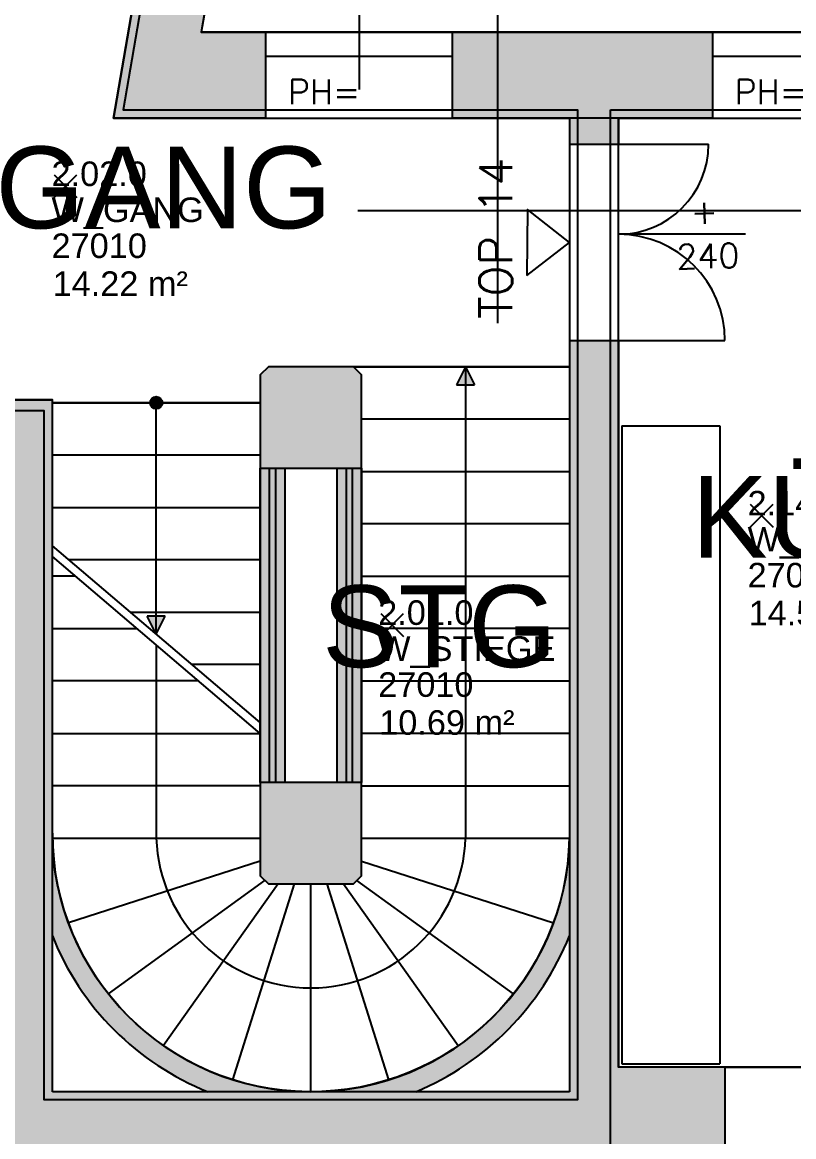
# Model space of a CAD drawing. Extents: x -2660 to 1655, y -1849 to 1203.
# Drawn here: x -253 to 218, y -809 to -128 of the extents above; entities that cross this region are included whole.
import ezdxf
from ezdxf.enums import TextEntityAlignment as Align

# ---------------------------------------------------------------- set-up
doc = ezdxf.new("R2010")
doc.units = 0
doc.header["$LTSCALE"] = 120
doc.header["$MEASUREMENT"] = 0
doc.header["$PDMODE"] = 3
doc.header["$PDSIZE"] = 7
doc.layers.get('0').update_dxf_attribs({"linetype": 'CONTINUOUS'})
for name, color, linetype in [('Added', 3, 'CONTINUOUS'), ('ARC-Fenster', 5, 'CONTINUOUS'), ('ARC-Fenster-nv', 5, 'CONTINUOUS'), ('ARC-Tueren', 5, 'CONTINUOUS'), ('ARC-Tueren-nv', 5, 'CONTINUOUS'), ('BE-T-RNBVBF', 7, 'CONTINUOUS'), ('Deleted', 1, 'CONTINUOUS')]:
    doc.layers.add(name, color=color, linetype=linetype)
doc.styles.add('MOE', font='arial.ttf')
doc.styles.add('RNB', font='arial.ttf', dxfattribs={"width": 0.8})
doc.styles.get("Standard").update_dxf_attribs({"font": 'simplex.shx'})

# ---------------------------------------------------------------- blocks, each defined once
blk = doc.blocks.new('*U42')
at = {"layer": 'ARC-Fenster'}
for p, q in [((-57, -55.16), (57, -55.16)), ((-57, -70.16), (57, -70.16))]:
    blk.add_line(p, q, dxfattribs=at)
at = {"layer": 'ARC-Fenster-nv'}
blk.add_line((0, -136.08), (0, -35.16), dxfattribs=at)
blk.add_text('PH=', height=15, rotation=180, dxfattribs=at).set_placement((43.6, -26.21))
at = {"layer": 'ARC-Fenster-nv', "flags": 1}
for tag, p in [('FLAECHE', (-127.97, 69.14)), ('MATERIAL', (-127.97, 60.82)), ('TIEFE', (-127.97, 52.51)), ('FENSTERTYP', (-127.97, 44.17)), ('AUSSENJALOUSIE', (-127.97, 35.77)), ('ANTRIEB', (-127.97, 27.43)), ('G-WERT', (-127.97, 19.1)), ('FARBE', (-127.97, 10.77)), ('BEMERKUNG', (-127.97, 2.43)), ('DB_ID', (-127.97, -5.9)), ('ANLAGENGRUPPE', (-127.97, -12.72))]:
    blk.add_attdef(tag, p, '', height=5, dxfattribs=at)
at = {"layer": 'ARC-Fenster-nv'}
blk.add_attdef('PH', text='', height=15, rotation=180, dxfattribs=at).set_placement((-4.43, -41.02), align=Align.TOP_LEFT)
blk.add_attdef('HOEHE', (-21.08, -102.13), '', height=15, rotation=270, dxfattribs=at)
at = {"layer": 'ARC-Fenster-nv', "flags": 2}
blk.add_attdef('BREITE1', (6, -102.4), '', height=15, rotation=270, dxfattribs=at)
blk = doc.blocks.new('*U46')
for points in [[(5.46, 130.29), (0, 141.38), (-5.46, 130.29)], [(3.75, 0, 1), (-3.75, 0, 1)]]:
    blk.add_hatch(color=7).paths.add_polyline_path(points)
at = {"color": 7}
for p, q in [((0, 141.38), (-5.46, 130.29)), ((0, 141.38), (0, 0)), ((0, 141.38), (5.46, 130.29)), ((-5.46, 130.29), (5.46, 130.29))]:
    blk.add_line(p, q, dxfattribs=at)
blk.add_circle((0, 0), 3.75, dxfattribs=at)
blk = doc.blocks.new('*U48')
blk.add_hatch(color=7).paths.add_polyline_path([(5.46, 276.91), (0, 288), (-5.46, 276.91)])
at = {"color": 7}
for p, q in [((0, 288), (-5.46, 276.91)), ((0, 288), (0, 0)), ((0, 288), (5.46, 276.91)), ((-5.46, 276.91), (5.46, 276.91))]:
    blk.add_line(p, q, dxfattribs=at)
blk = doc.blocks.new('*U88')
at = {"layer": 'ARC-Tueren'}
for p, q in [((-65, 79.51), (-65, 14.51)), ((55, 79.51), (55, 24.51))]:
    blk.add_line(p, q, dxfattribs=at)
for centre, radius, start, end in [((-65, 79.51), 65, 270, 0), ((55, 79.51), 55, 180, 270)]:
    blk.add_arc(centre, radius, start, end, dxfattribs=at)
at = {"layer": 'ARC-Tueren-nv'}
blk.add_line((0, 1.91), (0, 79.51), dxfattribs=at)
at = {"layer": 'ARC-Tueren-nv', "insert": (21.06, 35.57), "char_height": 15, "width": 48.8163, "attachment_point": 1, "rotation": 271.36615}
blk.add_mtext('+', dxfattribs=at)
at = {"layer": 'ARC-Tueren-nv', "flags": 1}
for tag, p in [('TUERTYP', (-99.12, 148.05)), ('FLAECHE', (-99.12, 139.48)), ('DORNMASS', (-99.12, 130.9)), ('ANSCHLAGTYP', (-99.12, 122.33)), ('MATERIAL', (-99.12, 113.76)), ('FARBE', (-99.12, 105.19))]:
    blk.add_attdef(tag, p, '', height=5, dxfattribs=at)
at = {"layer": 'ARC-Tueren-nv'}
for tag, p in [('BEMERKUNG', (-0.88, 112.34)), ('BRANDSCHUTZ-KL', (-0.36, 96.42)), ('TUER-NR', (0.01, 79.57))]:
    blk.add_attdef(tag, text='', height=12.5, dxfattribs=at).set_placement(p, align=Align.CENTER)
at = {"layer": 'ARC-Tueren-nv', "flags": 2}
for tag, p in [('BREITE1', (5.86, 62.22)), ('BREITE2', (6.36, 24.35))]:
    blk.add_attdef(tag, p, '', height=15, rotation=271.36615, dxfattribs=at)
at = {"layer": 'ARC-Tueren-nv'}
blk.add_attdef('HOEHE', (-21.29, 44.03), '', height=15, rotation=271.36615, dxfattribs=at)
blk = doc.blocks.new('*U100')
for p, q in [((0, 0), (0, 60)), ((0, 60), (390, 60)), ((390, 0), (390, 60)), ((0, 0), (390, 0))]:
    blk.add_line(p, q)
at = {"style": 'MOE', "flags": 1}
for tag, height, p in [('HERSTELLER', 5, (31.2, 39.99)), ('BEMERKUNG', 5, (31.2, 14.28)), ('BEZEICHNUNG', 12.5, (33.82, -18.16))]:
    blk.add_attdef(tag, text='', height=height, dxfattribs=at).set_placement(p, align=Align.CENTER)
at = {"style": 'MOE', "flags": 3}
for tag, p in [('LAENGE1', (7.74, 31.31)), ('BREITE1', (7.71, 23.49))]:
    blk.add_attdef(tag, p, '', height=5, dxfattribs=at)
blk = doc.blocks.new('RNB-VBF')
at = {"layer": 'Added'}
blk.add_point((0, 0), dxfattribs=at)
at = {"layer": 'Deleted'}
blk.add_point((0, 0), dxfattribs=at)
at = {"layer": 'Added', "style": 'RNB'}
for tag, p in [('RAUM_NUMMER', (-8.55, 0.08)), ('RAUM_BEZEICHNUNG', (-8.55, -21.92)), ('RAUM_NUMMER_OE', (-8.55, -43.89)), ('FLAECHE', (-7.92, -67.07))]:
    blk.add_attdef(tag, p, '', height=15, dxfattribs=at)
for tag, p, height, flags in [('BELEGUNG_MAX', (72.45, -52.77), 2.5, 9), ('BELEGUNG_AUS_MOEBLIERUNGSPLAN', (72.45, -56.93), 2.5, 9), ('ID', (72.45, -61.1), 2.5, 9), ('BEMERKUNG', (72.45, -69.43), 2.5, 9), ('ID_RNB', (72.45, -65.27), 2.5, 9), ('RAUM_NUMMER_PLATZHALTER', (-9.19, -89.28), 15, 1), ('RAUM_HOEHE', (72.45, -73.43), 2.5, 9), ('RAUM_FUNKTION', (72.45, -77.43), 2.5, 9), ('RAUM_AUFBAU', (72.45, -81.43), 2.5, 9), ('RAUM_MIETEINHEIT', (72.45, -85.43), 2.5, 9), ('BODENBELAG_AUS_PLAN', (-9.19, -111.26), 15, 1)]:
    blk.add_attdef(tag, p, '', height=height, dxfattribs=dict(at, flags=flags))
at = {"layer": 'Deleted', "style": 'RNB'}
for tag, p in [('RAUM_NUMMER', (-8.55, 0.08)), ('RAUM_BEZEICHNUNG', (-8.55, -21.92)), ('RAUM_NUMMER_OE', (-8.55, -43.89)), ('FLAECHE', (-7.92, -67.07))]:
    blk.add_attdef(tag, p, '', height=15, dxfattribs=at)
for tag, p, height, flags in [('BELEGUNG_MAX', (72.45, -52.77), 2.5, 9), ('BELEGUNG_AUS_MOEBLIERUNGSPLAN', (72.45, -56.93), 2.5, 9), ('ID', (72.45, -61.1), 2.5, 9), ('BEMERKUNG', (72.45, -69.43), 2.5, 9), ('ID_RNB', (72.45, -65.27), 2.5, 9), ('RAUM_NUMMER_PLATZHALTER', (-9.19, -89.28), 15, 1), ('RAUM_HOEHE', (72.45, -73.43), 2.5, 9), ('RAUM_FUNKTION', (72.45, -77.43), 2.5, 9), ('RAUM_AUFBAU', (72.45, -81.43), 2.5, 9), ('RAUM_MIETEINHEIT', (72.45, -85.43), 2.5, 9), ('BODENBELAG_AUS_PLAN', (-9.19, -111.26), 15, 1)]:
    blk.add_attdef(tag, p, '', height=height, dxfattribs=dict(at, flags=flags))
blk = doc.blocks.new('RNB-BSP')
at = {"layer": 'Added'}
blk.add_point((0, 0), dxfattribs=at)
at = {"layer": 'Deleted'}
blk.add_point((0, 0), dxfattribs=at)
at = {"layer": 'Added', "style": 'RNB'}
for tag, p in [('RAUM_NUMMER', (-4.281, 3.924)), ('RAUM_BEZEICHNUNG', (-4.281, -2.576))]:
    blk.add_attdef(tag, p, '', height=5, dxfattribs=at)
at = {"layer": 'Deleted', "style": 'RNB'}
for tag, p in [('RAUM_NUMMER', (-4.281, 3.924)), ('RAUM_BEZEICHNUNG', (-4.281, -2.576))]:
    blk.add_attdef(tag, p, '', height=5, dxfattribs=at)

msp = doc.modelspace()

# ---------------------------------------------------------------- hatches: boundary and pattern name
at = {"layer": 'Added'}
h = msp.add_hatch(color=256, dxfattribs=at)
h.dxf.hatch_style = 1
h.paths.add_polyline_path([(9.89, -134.06), (9.89, -186.56), (168.89, -186.56), (168.89, -134.06)])
h.paths.add_polyline_path([(-143.61, -134.06), (-137, -95.72), (-180.36, -88.25), (-197.3, -186.56), (-104.11, -186.56), (-104.11, -134.06)])
h = msp.add_hatch(color=256, dxfattribs=at)
h.dxf.hatch_style = 1
h.paths.add_polyline_path([(81.39, -202.56), (111.39, -202.56), (111.39, -186.56), (81.39, -186.56)])
h = msp.add_hatch(color=256, dxfattribs=at)
h.dxf.hatch_style = 1
h.paths.add_polyline_path([(176.39, -831.56), (176.39, -766.56), (111.39, -766.56), (111.39, -322.56), (81.39, -322.56), (81.39, -781.56), (-234.61, -781.56), (-234.61, -358.82), (-285.74, -358.82), (-285.74, -388.82), (-264.61, -388.82), (-264.61, -764.06), (-323.61, -764.06), (-323.61, -831.56), (-264.61, -831.56)])
h = msp.add_hatch(color=256, dxfattribs=at)
h.paths.add_polyline_path([(-45.61, -343.56), (-50.61, -338.56), (-102.61, -338.56), (-107.61, -343.56), (-107.61, -400.56), (-45.61, -400.56)])
h.paths.add_polyline_path([(-45.61, -592.56), (-107.61, -592.56), (-107.61, -649.56), (-102.61, -654.56), (-50.61, -654.56), (-45.61, -649.56)])
for points in [[(-107.61, -400.56), (-92.61, -400.56), (-92.61, -592.56), (-107.61, -592.56)], [(-139.34, -781.56), (-76.61, -781.56, -0.414214), (-234.61, -623.56), (-234.61, -686.29, 0.206574)], [(81.39, -686.29), (81.39, -626.56, -0.40861), (-76.12, -781.56), (-12.43, -781.56, 0.201347)]]:
    msp.add_hatch(color=256, dxfattribs=at).paths.add_polyline_path(points)
h = msp.add_hatch(color=256, dxfattribs=at)
h.paths.add_polyline_path([(-55.11, -400.56), (-60.61, -400.56), (-60.61, -592.56), (-55.11, -592.56)])
h.paths.add_polyline_path([(-51.11, -400.56), (-55.11, -400.56), (-55.11, -592.56), (-51.11, -592.56)])
h.paths.add_polyline_path([(-45.61, -400.56), (-51.11, -400.56), (-51.11, -592.56), (-45.61, -592.56)])

# ---------------------------------------------------------------- linework, layer by layer
for p, q in [((-197.3, -186.56), (-180.36, -88.25)), ((-137, -95.72), (-143.61, -134.06)), ((-104.11, -134.06), (-143.61, -134.06)), ((-104.11, -186.56), (-104.11, -134.06)), ((168.89, -134.06), (9.89, -134.06)), ((9.89, -186.56), (9.89, -134.06)), ((168.89, -134.06), (168.89, -186.56)), ((-104.11, -186.56), (-197.3, -186.56)), ((-104.11, -186.56), (9.89, -186.56)), ((168.89, -186.56), (9.89, -186.56)), ((81.39, -186.56), (81.39, -202.56)), ((111.39, -186.56), (111.39, -202.56)), ((168.89, -186.56), (282.89, -186.56)), ((81.39, -202.56), (111.39, -202.56)), ((81.39, -202.56), (81.39, -322.56)), ((111.39, -322.56), (111.39, -202.56)), ((81.39, -322.56), (111.39, -322.56)), ((81.39, -322.56), (81.39, -781.56)), ((111.39, -322.56), (111.39, -766.56)), ((-102.61, -338.56), (-107.61, -343.56)), ((-50.61, -338.56), (-102.61, -338.56)), ((-45.61, -343.56), (-50.61, -338.56)), ((-50.61, -338.56), (81.39, -338.56)), ((-107.61, -343.56), (-107.61, -400.56)), ((-45.61, -400.56), (-45.61, -343.56)), ((-285.74, -358.82), (-234.61, -358.82)), ((-234.61, -781.56), (-234.61, -358.82)), ((-234.61, -360.56), (-107.61, -360.56)), ((81.39, -370.56), (-45.61, -370.56)), ((-107.61, -392.56), (-234.61, -392.56)), ((-107.61, -400.56), (-45.61, -400.56)), ((-107.61, -592.56), (-107.61, -400.56)), ((-102.11, -400.56), (-102.11, -592.56)), ((-98.11, -592.56), (-98.11, -400.56)), ((-92.61, -400.56), (-92.61, -592.56)), ((-60.61, -592.56), (-60.61, -400.56)), ((-55.11, -400.56), (-55.11, -592.56)), ((-51.11, -592.56), (-51.11, -400.56)), ((-45.61, -400.56), (-45.61, -592.56)), ((-45.61, -402.56), (81.39, -402.56)), ((-234.61, -424.56), (-107.61, -424.56)), ((81.39, -434.56), (-45.61, -434.56)), ((-107.61, -555.99), (-234.61, -447.89)), ((-107.61, -562.56), (-234.61, -454.45)), ((-107.61, -456.56), (-224.42, -456.56)), ((-220.39, -466.56), (-234.61, -466.56)), ((-45.61, -466.56), (81.39, -466.56)), ((-186.83, -488.56), (-107.61, -488.56)), ((-234.61, -498.56), (-182.79, -498.56)), ((81.39, -498.56), (-45.61, -498.56)), ((-171.11, -508.5), (-171.11, -626.56)), ((-107.61, -520.56), (-149.23, -520.56)), ((-145.2, -530.56), (-234.61, -530.56)), ((-45.61, -530.56), (81.39, -530.56)), ((-234.61, -562.56), (-107.61, -562.56)), ((81.39, -562.56), (-45.61, -562.56)), ((-107.61, -594.56), (-234.61, -594.56)), ((-45.61, -592.56), (-107.61, -592.56)), ((-107.61, -592.56), (-107.61, -649.56)), ((-45.61, -649.56), (-45.61, -592.56)), ((-45.61, -594.56), (81.39, -594.56)), ((-234.61, -626.56), (-107.61, -626.56)), ((-45.61, -626.56), (81.39, -626.56)), ((-107.61, -640.56), (-224.79, -678.39)), ((-45.61, -640.56), (71.58, -678.39)), ((-200.38, -721.76), (-104.71, -652.46)), ((-107.61, -649.56), (-102.61, -654.56)), ((-45.61, -649.56), (-50.61, -654.56)), ((47.17, -721.76), (-48.5, -652.46)), ((-96.61, -654.56), (-166.65, -753.39)), ((-124.29, -774.19), (-86.61, -654.56)), ((-102.61, -654.56), (-50.61, -654.56)), ((-76.61, -781.56), (-76.61, -654.56)), ((-28.93, -774.19), (-66.61, -654.56)), ((-56.61, -654.56), (13.43, -753.39)), ((176.39, -766.56), (111.39, -766.56)), ((176.39, -766.56), (296.39, -766.56)), ((176.39, -766.56), (176.39, -831.56)), ((81.39, -781.56), (-234.61, -781.56))]:
    msp.add_line(p, q, dxfattribs=at)
for points in [[(-1316.94, 830.07), (-16.11, 605.94), (-143.61, -134.06), (673.89, -134.06), (673.89, -1459.06), (-924.89, -1459.06), (-924.89, -1474.86), (-1582.64, -1474.86), (-1699.54, -1297.49), (-1595.09, -691.27), (-1579.52, -693.95)], [(-433.12, -365.56), (-345.98, 140.19), (-141.98, 105.04), (-191.36, -181.56), (86.39, -181.56), (86.39, -786.56), (-239.61, -786.56), (-239.61, -365.56), (-433.12, -365.56)], [(-341.9, 134.42), (-147.76, 100.97), (-197.3, -186.56), (81.39, -186.56), (81.39, -338.56), (-102.61, -338.56), (-107.61, -343.56), (-107.61, -360.56), (-234.61, -360.56), (-234.61, -358.82), (-426.88, -358.82)], [(106.39, -181.56), (646.39, -181.56), (646.39, -1416.56), (-126.11, -1416.56), (-126.11, -826.56), (106.39, -826.56)], [(111.39, -186.56), (361.39, -186.56), (361.39, -766.56), (111.39, -766.56)], [(55.29, -282.72), (81.39, -262.56), (81.39, -262.56), (55.71, -242.39)]]:
    msp.add_lwpolyline(points, close=True, dxfattribs=at)
msp.add_lwpolyline([(-234.61, -623.56), (-234.61, -360.56), (-107.61, -360.56), (-107.61, -649.56), (-102.61, -654.56), (-50.61, -654.56), (-45.61, -649.56), (-45.61, -343.56), (-50.61, -338.56), (81.39, -338.56), (81.39, -626.56, -0.990466)], format="xyb", close=True, dxfattribs=at)
for centre, radius, start, end in [((-76.61, -623.56), 158, 180, 270), ((-76.61, -623.56), 94.55, 181.8183, 358.1817), ((-76.36, -623.77), 157.78, 269.91249, 358.98923), ((-76.61, -623.56), 170, 201.6567, 248.3433), ((-79, -622.16), 172.74, 292.66868, 338.2051)]:
    msp.add_arc(centre, radius, start, end, dxfattribs=at)
at = {"layer": 'Deleted'}
for p, q in [((37.37, 744), (37.37, -312)), ((-47.89, -243), (1566.19, -243))]:
    msp.add_line(p, q, dxfattribs=at)

# ---------------------------------------------------------------- block references
at = {"layer": 'Added'}
for name, p, rotation in [('*U42', (-47.11, -204.21), 180), ('*U42', (225.89, -204.21), 180), ('*U46', (-171.11, -360.56), 180), ('*U100', (113.39, -374.56), 270)]:
    msp.add_blockref(name, p, dxfattribs=dict(at, rotation=rotation))
ref = msp.add_blockref('RNB-BSP', (-226.55, -228.19), dxfattribs=dict(at, xscale=10, yscale=10, zscale=10))
ref.add_attrib('RAUM_BEZEICHNUNG', 'GANG', (-269.36, -253.96), dxfattribs={"layer": '0', "height": 50, "style": 'RNB'})
ref = msp.add_blockref('*U88', (190.91, -257.56), dxfattribs=dict(at, rotation=90.00000000000001))
ref.add_attrib('HOEHE', '240', (146.88, -278.85), dxfattribs={"layer": 'ARC-Tueren-nv', "height": 15, "rotation": 1.36615})
ref = msp.add_blockref('RNB-VBF', (-226.55, -228.2), dxfattribs=at)
ref.add_attrib('RAUM_NUMMER', '2.02.0', (-235.1, -228.11), dxfattribs={"layer": 'BE-T-RNBVBF', "height": 15, "style": 'RNB'})
ref.add_attrib('RAUM_BEZEICHNUNG', 'W_GANG', (-235.1, -250.11), dxfattribs={"layer": 'BE-T-RNBVBF', "height": 15, "style": 'RNB'})
ref.add_attrib('RAUM_NUMMER_OE', '27010', (-235.1, -272.09), dxfattribs={"layer": 'BE-T-RNBVBF', "height": 15, "style": 'RNB'})
ref.add_attrib('FLAECHE', '14.22 m²', (-234.47, -295.27), dxfattribs={"layer": 'BE-T-RNBVBF', "height": 15, "style": 'RNB'})
msp.add_blockref('*U48', (17.89, -626.56), dxfattribs=at)
ref = msp.add_blockref('RNB-BSP', (198.81, -429.5), dxfattribs=dict(at, xscale=10, yscale=10, zscale=10))
ref.add_attrib('RAUM_BEZEICHNUNG', 'KÜ', (155.99, -455.26), dxfattribs={"layer": '0', "height": 50, "style": 'RNB'})
ref = msp.add_blockref('RNB-VBF', (198.81, -429.5), dxfattribs=at)
ref.add_attrib('RAUM_NUMMER', '2.14.0', (190.25, -429.41), dxfattribs={"layer": 'BE-T-RNBVBF', "height": 15, "style": 'RNB'})
ref.add_attrib('RAUM_BEZEICHNUNG', 'W_KÜCHE', (190.25, -451.41), dxfattribs={"layer": 'BE-T-RNBVBF', "height": 15, "style": 'RNB'})
ref.add_attrib('RAUM_NUMMER_OE', '27014', (190.25, -473.39), dxfattribs={"layer": 'BE-T-RNBVBF', "height": 15, "style": 'RNB'})
ref.add_attrib('FLAECHE', '14.50 m²', (190.89, -496.57), dxfattribs={"layer": 'BE-T-RNBVBF', "height": 15, "style": 'RNB'})
ref = msp.add_blockref('RNB-BSP', (-26.94, -496.35), dxfattribs=dict(at, xscale=10, yscale=10, zscale=10))
ref.add_attrib('RAUM_BEZEICHNUNG', 'STG', (-69.76, -522.12), dxfattribs={"layer": '0', "height": 50, "style": 'RNB'})
ref = msp.add_blockref('RNB-VBF', (-26.94, -496.35), dxfattribs=at)
ref.add_attrib('RAUM_NUMMER', '2.01.0', (-35.5, -496.27), dxfattribs={"layer": 'BE-T-RNBVBF', "height": 15, "style": 'RNB'})
ref.add_attrib('RAUM_BEZEICHNUNG', 'W_STIEGE', (-35.5, -518.27), dxfattribs={"layer": 'BE-T-RNBVBF', "height": 15, "style": 'RNB'})
ref.add_attrib('RAUM_NUMMER_OE', '27010', (-35.5, -540.25), dxfattribs={"layer": 'BE-T-RNBVBF', "height": 15, "style": 'RNB'})
ref.add_attrib('FLAECHE', '10.69 m²', (-34.86, -563.42), dxfattribs={"layer": 'BE-T-RNBVBF', "height": 15, "style": 'RNB'})

# ---------------------------------------------------------------- texts
at = {"layer": 'Added', "insert": (26.38, -309.27), "char_height": 20, "width": 226, "attachment_point": 1, "rotation": 90}
msp.add_mtext('TOP 14', dxfattribs=at)

doc.saveas('drawing.dxf')
